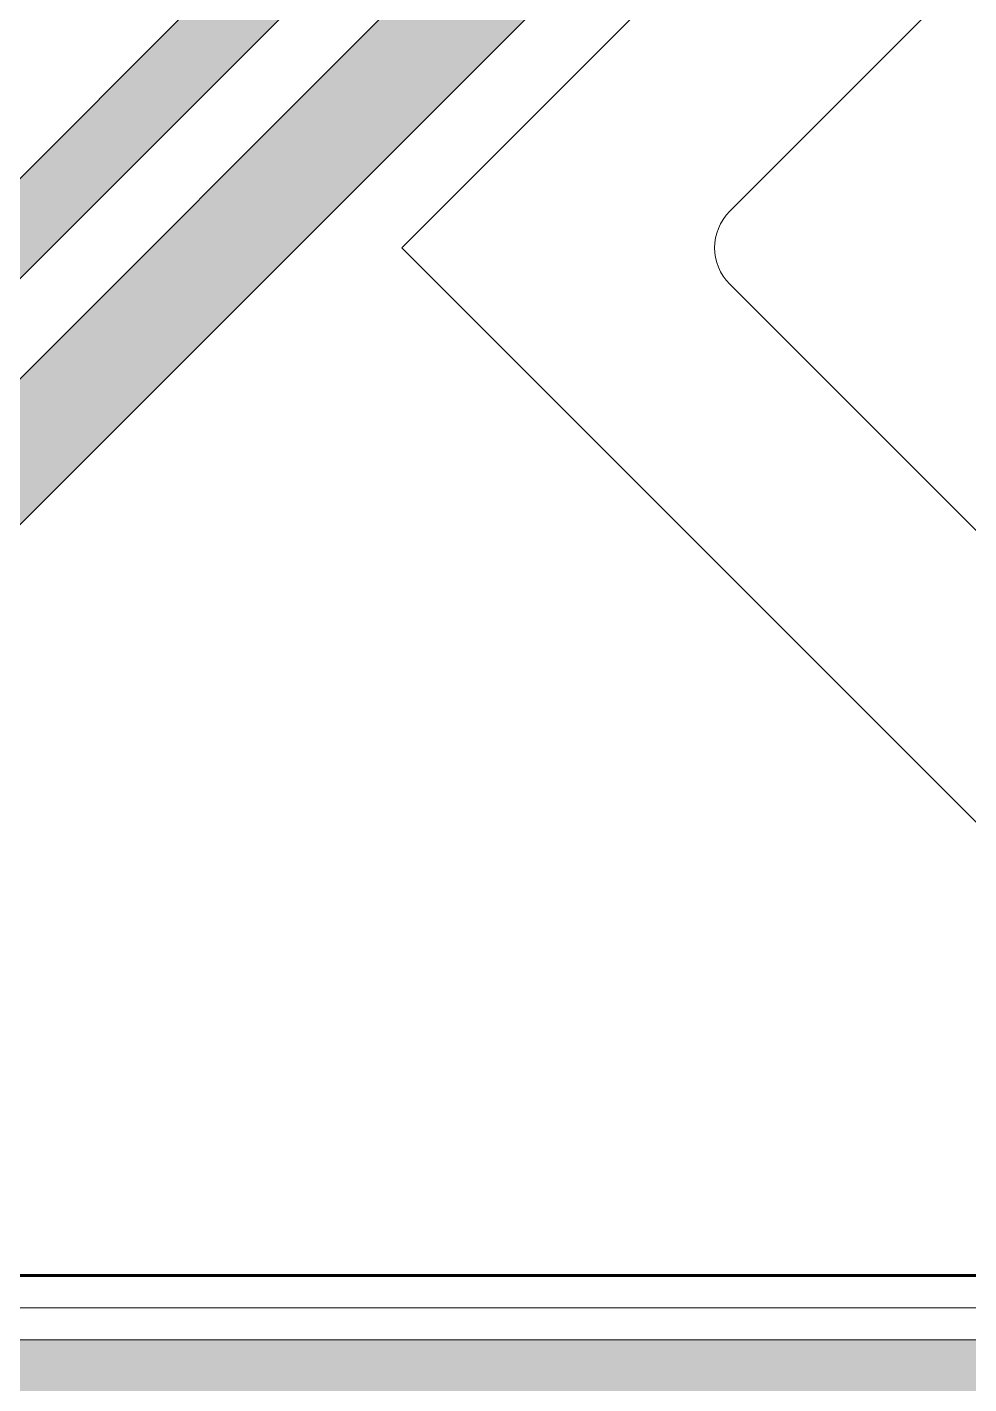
# Model space of a CAD drawing. Header units: inches. Extents: x -4061 to -1937, y 10959 to 12323.
# Drawn here: x -2434.52 to -2416.23, y 11683.89 to 11710.21 of the extents above; entities that cross this region are included whole.
import ezdxf

# ---------------------------------------------------------------- set-up
doc = ezdxf.new("R2010")
doc.units = ezdxf.units.IN
doc.header["$MEASUREMENT"] = 0
for name, color, linetype, lineweight in [('0-1', 7, 'Continuous', 5), ('0-2', 10, 'Continuous', 18), ('A-DOOR-2', 50, 'Continuous', 30), ('A-WALL', 113, 'Continuous', 18), ('A-WALL-1', 8, 'Continuous', 5), ('A-WALL-3', 10, 'Continuous', 18), ('A-WALL-PATT-6', 111, 'Continuous', 9), ('I-WALL-2', 2, 'Continuous', 60), ('Q-SPCQ-1', 7, 'Continuous', 9)]:
    doc.layers.add(name, color=color, linetype=linetype, lineweight=lineweight)
pattern_1 = [(0, (0, 0), (20.48, 5.12), [0.845, -14.515, 0.845, -14.515, -81.92]), (0, (0, 0), (20.48, 5.12), [-30.72, 0.845, -29.875, 0.845, -14.515, -35.84]), (0, (0, 0), (20.48, 5.12), [-76.8, 0.845, -9.395, 0.845, -24.755]), (120, (7.68, 2.56), (-14.67405, 15.1762003), [0.845, -14.515, 0.845, -14.515, -81.92]), (120, (7.68, 2.56), (-14.67405, 15.1762003), [-30.72, 0.845, -29.875, 0.845, -14.515, -35.84]), (120, (7.68, 2.56), (-14.67405, 15.1762003), [-76.8, 0.845, -9.395, 0.845, -24.755]), (240, (10.24, 12.8), (-5.80595, -20.2962003), [0.845, -14.515, 0.845, -14.515, -81.92]), (240, (10.24, 12.8), (-5.80595, -20.2962003), [-30.72, 0.845, -29.875, 0.845, -14.515, -35.84]), (240, (10.24, 12.8), (-5.80595, -20.2962003), [-76.8, 0.845, -9.395, 0.845, -24.755])]

# ---------------------------------------------------------------- blocks, each defined once
blk = doc.blocks.new('Washer-Kenmore-2-Top_Load_Washing_Machine - 3_3 cu_ft_ Top Load Washer - White-2273096-ENLARGED RCP - 1ST FLOOR PLAN - EAST')
at = {"layer": 'Q-SPCQ-1'}
for p, q in [((13.6, -13.15), (13.6, 13.15)), ((13.6, -13.15), (13.6, 13.15)), ((9.6, 8.151), (9.6, -8.15)), ((8.6, -9.15), (-8.6, -9.15)), ((-13.6, -13.15), (13.6, -13.15)), ((-13.6, -13.15), (13.6, -13.15))]:
    blk.add_line(p, q, dxfattribs=at)
blk.add_arc((8.6, -8.15), 1, 270, 0, dxfattribs=at)
blk = doc.blocks.new('FOLDING_SLIDING CLOSET - 60_ x 80_-1494136-ENLARGED RCP - 1ST FLOOR PLAN - EAST')
at = {"layer": 'A-DOOR-2'}
for p, q in [((-1, 0.5), (30, 0.5)), ((30, -0.875), (-1, -0.875))]:
    blk.add_line(p, q, dxfattribs=at)
blk = doc.blocks.new('CTR - 1st Phase - Unit Layouts_rvt-1-ENLARGED RCP - 1ST FLOOR PLAN - EAST')
at = {"layer": 'A-WALL-1'}
h = blk.add_hatch(color=256, dxfattribs=at)
h.paths.add_polyline_path([(-2435.244, 11699.971), (-2392.817, 11742.397), (-2395.204, 11744.784), (-2415.71, 11724.278), (-2414.738, 11723.305), (-2436.658, 11701.385), (-2435.951, 11700.678)], flags=0)
h.paths.add_polyline_path([(-2437.63, 11702.357), (-2417.124, 11722.864), (-2418.096, 11723.836), (-2438.602, 11703.33), (-2437.895, 11702.623)], flags=0)
at = {"layer": 'A-WALL-3'}
for p, q in [((-2435.244, 11699.971), (-2392.817, 11742.397)), ((-2418.096, 11723.836), (-2438.602, 11703.33))]:
    blk.add_line(p, q, dxfattribs=at)
at = {"layer": '0-2'}
for name, p, rotation in [('FOLDING_SLIDING CLOSET - 60_ x 80_-1494136-ENLARGED RCP - 1ST FLOOR PLAN - EAST', (-2415.798, 11722.952), 224.9999999999985), ('Washer-Kenmore-2-Top_Load_Washing_Machine - 3_3 cu_ft_ Top Load Washer - White-2273096-ENLARGED RCP - 1ST FLOOR PLAN - EAST', (-2408.326, 11706.25), 225.0000000001031)]:
    blk.add_blockref(name, p, dxfattribs=dict(at, rotation=rotation))

msp = doc.modelspace()

# ---------------------------------------------------------------- hatches: boundary and pattern name
at = {"layer": 'A-WALL-PATT-6'}
h = msp.add_hatch(dxfattribs=at)
h.set_pattern_fill('FP_1', color=256, style=0, pattern_type=2)
h.set_pattern_definition(pattern_1)
h.paths.add_polyline_path([(-2105.824, 11685.364), (-2105.824, 11685.989), (-2384.688, 11685.989), (-2384.688, 11685.364), (-2123.921, 11685.364)], flags=0)
h.paths.add_polyline_path([(-2436.746, 11685.364), (-2388.188, 11685.364), (-2388.188, 11685.989), (-2437.371, 11685.989), (-2437.005, 11685.623)], flags=0)
h = msp.add_hatch(dxfattribs=at)
h.set_pattern_fill('FP_1', color=256, style=0, pattern_type=2)
h.set_pattern_definition(pattern_1)
h.paths.add_polyline_path([(-2105.824, 11684.739), (-2105.824, 11685.364), (-2384.688, 11685.364), (-2384.688, 11684.927), (-2388.188, 11684.927), (-2388.188, 11685.364), (-2437.63, 11685.364), (-2437.005, 11684.739), (-2123.921, 11684.739)], flags=0)
h = msp.add_hatch(dxfattribs=at)
h.set_pattern_fill('FP_17', color=256, style=0, pattern_type=2)
h.set_pattern_definition([(161.57, (0.32, 0.32), (-2.560496185, -0.000537386), [0, -18.214, 2.022, 0]), (18.43, (-0.32, 0.32), (-2.560496185, 0.000537386), [0, -18.214, 2.022, 0]), (108.43, (0.32, 0.32), (1.27922091, -6.400876726), [6.07, -14.166]), (71.57, (-0.32, 0.32), (1.27922091, 6.400876726), [6.07, -14.166])])
h.paths.add_polyline_path([(-2105.824, 11681.239), (-2105.824, 11684.739), (-2439.383, 11684.739), (-2442.883, 11681.239), (-2123.921, 11681.239)], flags=0)

# ---------------------------------------------------------------- linework, layer by layer
at = {"layer": 'A-WALL'}
for p, q in [((-2436.746, 11685.364), (-2105.824, 11685.364)), ((-2437.005, 11684.739), (-2105.824, 11684.739))]:
    msp.add_line(p, q, dxfattribs=at)
at = {"layer": 'I-WALL-2'}
msp.add_line((-2436.487, 11685.989), (-2105.824, 11685.989), dxfattribs=at)

# ---------------------------------------------------------------- block references
at = {"layer": '0-1'}
msp.add_blockref('CTR - 1st Phase - Unit Layouts_rvt-1-ENLARGED RCP - 1ST FLOOR PLAN - EAST', (0, 0), dxfattribs=at)

doc.saveas('drawing.dxf')
